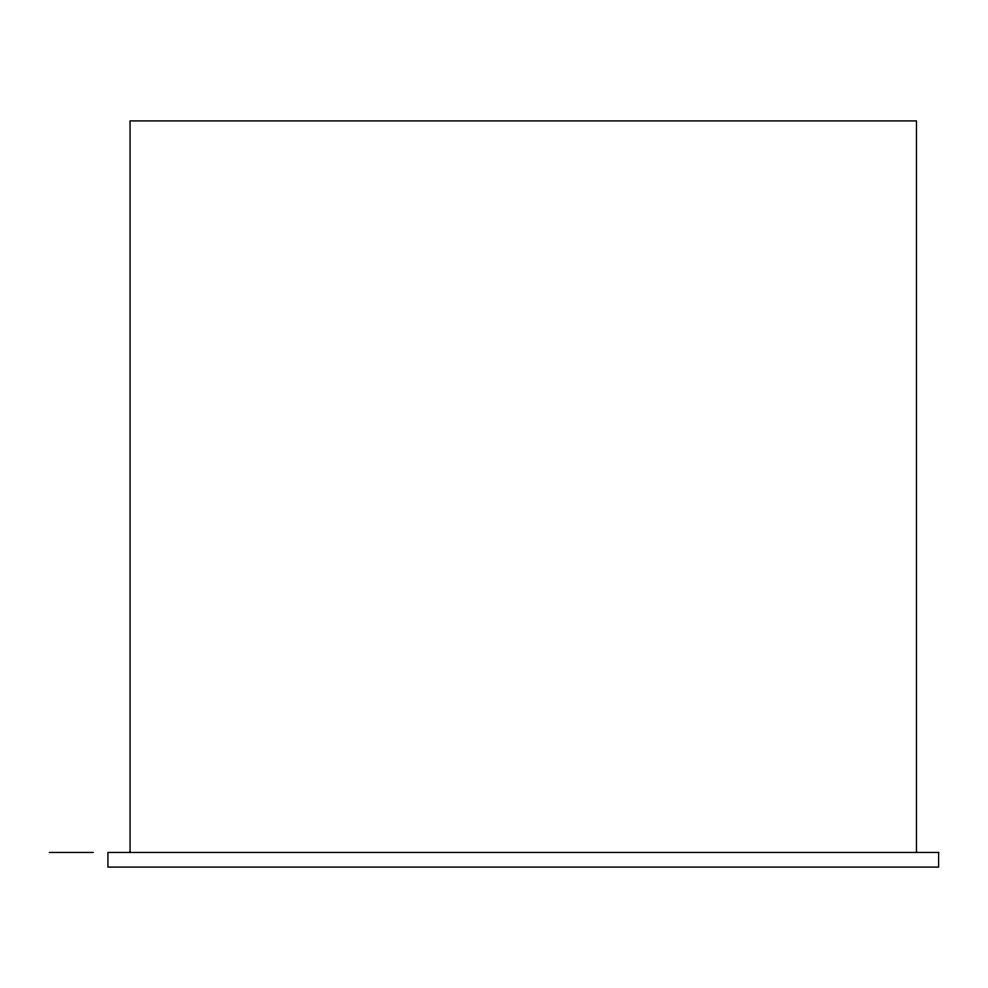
<?xml version="1.0" encoding="UTF-8"?>
<svg xmlns="http://www.w3.org/2000/svg" width="988" height="988" viewBox="0 0 988 988"><rect width="100%" height="100%" fill="white"/><g stroke="black" fill="none" stroke-linecap="round" stroke-linejoin="round"><path stroke-width="1.48" d="M49.4 852.459L93.292 852.459M916.469 852.459L916.469 120.907L130.058 120.907L130.058 852.459M938.6 852.459L107.927 852.459L107.927 867.094L938.6 867.094L938.6 852.459"/></g></svg>
